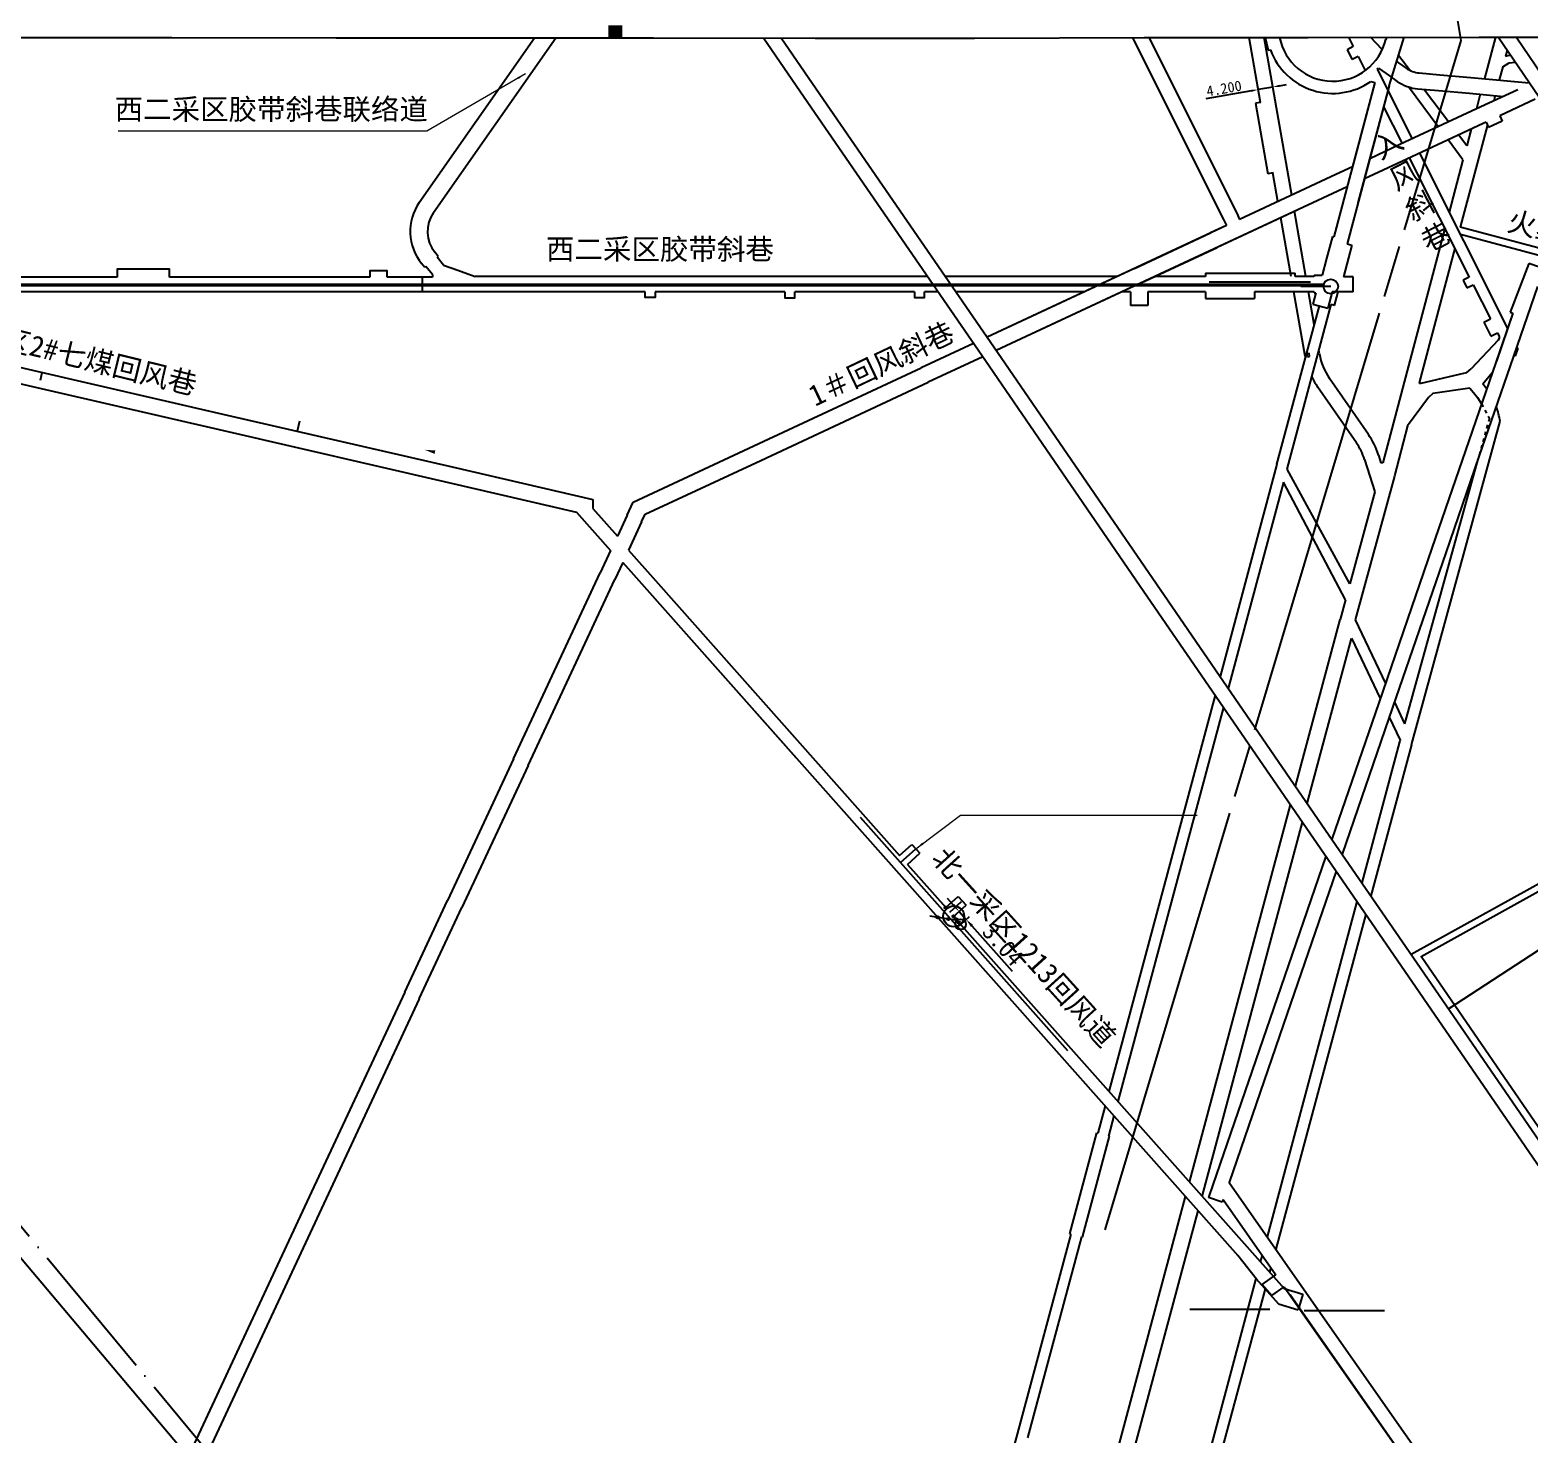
# Model space of a CAD drawing. Header units: millimetres. Extents: x 41513366 to 41522434, y 4590966 to 4600634.
# Drawn here: x 41519129.1 to 41519560.2, y 4596577 to 4596980.5 of the extents above; entities that cross this region are included whole.
import ezdxf

# ---------------------------------------------------------------- set-up
doc = ezdxf.new("R2010")
doc.units = ezdxf.units.MM
doc.header["$PDMODE"] = 35
doc.header["$PDSIZE"] = -5
for name, pattern in [('JIS_02_1.0', [2, 1, -1]), ('上盘交面线(2K)', [48, 40, -4, 0, -4]), ('新采区边界(5K)', [150, 125, -5, 15, -5])]:
    doc.linetypes.add(name, pattern=pattern)
doc.layers.get('0').update_dxf_attribs({"lineweight": 18})
doc.layers.get('Defpoints').update_dxf_attribs({"lineweight": 18})
for name, color, linetype, lineweight in [('12-1实见断层上盘交面线', 1, 'Continuous', 18), ('12-1实见断层下盘交面线', 1, 'Continuous', 18), ('12-2采区边界线', 7, 'Continuous', 18), ('12煤巷道', 7, 'Continuous', 18), ('2016年12煤进尺', 7, 'Continuous', 18), ('7煤巷道', 6, 'Continuous', 18), ('7煤巷道名称', 6, 'Continuous', 18), ('图纸改动标记', 2, 'Continuous', 18), ('岩巷', 30, 'Continuous', 18), ('岩巷巷道名称', 30, 'Continuous', 18), ('工作面月末位置', 7, 'Continuous', 18), ('采空区工作面颜色', 6, 'Continuous', 18)]:
    doc.layers.add(name, color=color, linetype=linetype, lineweight=lineweight)
doc.styles.add('仿宋_GB2312', font='')
doc.styles.add('图签仿宋', font='')
doc.styles.add('正等线体', font='simhei.ttf')
doc.styles.get('仿宋_GB2312').set_extended_font_data('宋体')
doc.styles.get('图签仿宋').set_extended_font_data('宋体')
doc.linetypes.add('下盘交面线(2K)', pattern='A,40,-4,[148,AAA.SHX,S=2.12164,R=0,X=0,Y=0],-4', length=48)
doc.dimstyles.new('ISO-25$0', dxfattribs={"dimtxt": 5, "dimasz": 2.5, "dimexe": 1.25, "dimexo": 0, "dimtad": 1, "dimdsep": 46, "dimtxsty": '仿宋_GB2312', "dimcen": 2.5, "dimdle": 5, "dimadec": 0, "dimazin": 0, "dimtfac": 1, "dimtmove": 0, "dimatfit": 3, "dimfxl": 1, "dimtolj": 1, "dimarcsym": 0})
doc.dimstyles.new('测量用', dxfattribs={"dimtxt": 3, "dimasz": 2, "dimexe": 0, "dimexo": 0, "dimgap": 0.5, "dimtad": 1, "dimdec": 3, "dimzin": 0, "dimdsep": 46, "dimtxsty": '图签仿宋', "dimcen": 0.09, "dimdle": 4, "dimaunit": 1, "dimadec": 3, "dimazin": 2, "dimtfac": 1, "dimtdec": 3, "dimtix": 1, "dimtmove": 0, "dimatfit": 3, "dimfxl": 1, "dimtolj": 1, "dimarcsym": 1})

# ---------------------------------------------------------------- blocks, each defined once
blk = doc.blocks.new('*X32')
at = {"layer": '岩巷巷道名称', "linetype": 'Continuous'}
blk.add_hatch(color=0, dxfattribs=at).paths.add_polyline_path([(41519271.47, 4596967.95), (41519269.46, 4596966.42), (41519269.15, 4596966.96)], flags=0)
at = {"layer": '岩巷巷道名称', "color": 0, "linetype": 'Continuous'}
for p, q in [((41519271.47, 4596967.95), (41519243.11, 4596951.48)), ((41519243.11, 4596951.48), (41519154.46, 4596951.48)), ((41519154.46, 4596951.48), (41519154.46, 4596951.48))]:
    blk.add_line(p, q, dxfattribs=at)
blk = doc.blocks.new('*X36')
at = {"layer": '图纸改动标记', "linetype": 'Continuous', "lineweight": 0, "ltscale": 2}
blk.add_hatch(color=0, dxfattribs=at).paths.add_polyline_path([(41519383.71, 4596745.22), (41519385.52, 4596746.97), (41519385.9, 4596746.47)], flags=0)
at = {"layer": '图纸改动标记', "color": 0, "linetype": 'Continuous', "lineweight": 0, "ltscale": 2}
for p, q in [((41519383.71, 4596745.22), (41519396.55, 4596754.84)), ((41519396.55, 4596754.84), (41519464.55, 4596754.84))]:
    blk.add_line(p, q, dxfattribs=at)
at = {"layer": '图纸改动标记', "color": 0, "linetype": 'ByBlock', "lineweight": 0, "ltscale": 2}
blk.add_line((41519464.55, 4596754.84), (41519464.55, 4596754.84), dxfattribs=at)
blk = doc.blocks.new('*D54')
at = {"layer": 'Defpoints', "color": 0, "linetype": 'ByBlock', "ltscale": 2}
for p in [(41519394.53, 4596725.78), (41519398.14, 4596724.93), (41519396.56, 4596723.51)]:
    blk.add_point(p, dxfattribs=at)
at = {"layer": '图纸改动标记', "color": 0, "linetype": 'Continuous', "lineweight": -2, "ltscale": 2}
for p, q in [((41519394.46, 4596729.06), (41519392.79, 4596730.93)), ((41519394.53, 4596725.78), (41519397.05, 4596728.03)), ((41519396.12, 4596727.2), (41519398.14, 4596724.93)), ((41519396.56, 4596723.51), (41519399.08, 4596725.76)), ((41519399.81, 4596723.06), (41519411.38, 4596710.09))]:
    blk.add_line(p, q, dxfattribs=at)
at = {"layer": '图纸改动标记', "color": 0, "linetype": 'ByBlock', "ltscale": 2}
for points in [[(41519394.77, 4596729.34), (41519394.15, 4596728.79), (41519396.12, 4596727.2)], [(41519400.12, 4596723.34), (41519399.5, 4596722.79), (41519398.14, 4596724.93)]]:
    blk.add_solid(points, dxfattribs=at)
at = {"layer": '图纸改动标记', "color": 0, "linetype": 'ByBlock', "lineweight": -3, "ltscale": 2, "insert": (41519408.76, 4596717.72), "char_height": 5, "attachment_point": 5, "rotation": 311.7218, "style": '仿宋_GB2312'}
blk.add_mtext('\\A1;3.04', dxfattribs=at)
blk = doc.blocks.new('*D76')
at = {"layer": '2016年12煤进尺', "color": 0, "linetype": 'Continuous', "lineweight": -2, "ltscale": 2}
for p, q in [((41519480.15, 4596963.09), (41519467, 4596960.79)), ((41519486.26, 4596964.16), (41519482.12, 4596963.44)), ((41519482.12, 4596963.44), (41519482.12, 4596963.44)), ((41519486.26, 4596964.16), (41519486.26, 4596964.16)), ((41519488.23, 4596964.5), (41519490.2, 4596964.85))]:
    blk.add_line(p, q, dxfattribs=at)
at = {"layer": '2016年12煤进尺', "color": 0, "ltscale": 2}
for points in [[(41519480.1, 4596963.42), (41519480.21, 4596962.76), (41519482.12, 4596963.44)], [(41519488.17, 4596964.83), (41519488.29, 4596964.18), (41519486.26, 4596964.16)]]:
    blk.add_solid(points, dxfattribs=at)
at = {"layer": 'Defpoints', "color": 0, "ltscale": 2}
for p in [(41519482.12, 4596963.44), (41519482.12, 4596963.44), (41519486.26, 4596964.16)]:
    blk.add_point(p, dxfattribs=at)
at = {"layer": '2016年12煤进尺', "color": 0, "lineweight": -3, "ltscale": 2, "insert": (41519472.25, 4596963.74), "char_height": 3, "attachment_point": 5, "rotation": 9.9165, "style": '图签仿宋'}
blk.add_mtext('\\A1;4.200', dxfattribs=at)

msp = doc.modelspace()

# ---------------------------------------------------------------- hatches: boundary and pattern name
at = {"layer": '2016年12煤进尺', "lineweight": -3, "ltscale": 2}
msp.add_hatch(color=3, dxfattribs=at).paths.add_polyline_path([(41519299.3118, 4596981.9001), (41519295.3118, 4596981.9015), (41519295.3105, 4596978.3015), (41519299.3105, 4596978.3001)], flags=0)
at = {"layer": '岩巷', "lineweight": -3, "ltscale": 0.5}
msp.add_hatch(color=6, dxfattribs=at).paths.add_polyline_path([(41519242.547, 4596859.8964), (41519245.352, 4596858.7208), (41519245.5817, 4596859.694)], flags=0)

# ---------------------------------------------------------------- linework, layer by layer
at = {"color": 1, "lineweight": -3}
msp.add_lwpolyline([(41519132.0864, 4596879.9105), (41519132.6187, 4596882.1481)], dxfattribs=at)
at = {"layer": '12-1实见断层上盘交面线', "linetype": '上盘交面线(2K)', "lineweight": -3}
msp.add_lwpolyline([(41519011.16, 4596775.6795), (41519281.4026, 4596450.0377)], dxfattribs=at)
at = {"layer": '12-1实见断层下盘交面线', "linetype": '下盘交面线(2K)', "lineweight": -3}
msp.add_lwpolyline([(41519007.2602, 4596768.9491), (41519272.4756, 4596454.4034)], dxfattribs=at)
at = {"layer": '12-2采区边界线', "linetype": '新采区边界(5K)', "lineweight": -3}
for p, q in [((41519540.4035, 4596977.483), (41519503.5067, 4597200)), ((41519438.0554, 4596635.7108), (41519540.4035, 4596977.483))]:
    msp.add_line(p, q, dxfattribs=at)
at = {"layer": '12煤巷道', "lineweight": -3}
for p, q in [((41519154.177, 4596909.5387), (41519052.25, 4596909.5387)), ((41519184.587, 4596909.5387), (41519169.177, 4596909.5387)), ((41519196.387, 4596909.5387), (41519184.587, 4596909.5391)), ((41519184.587, 4596905.3387), (41519032.1699, 4596905.3387)), ((41519196.387, 4596905.3387), (41519178.5644, 4596905.3387))]:
    msp.add_line(p, q, dxfattribs=at)
at = {"layer": '12煤巷道', "color": 7, "lineweight": -3}
for p, q in [((41519555.2605, 4596899.1764), (41519532.0047, 4596831.6365)), ((41519534.2051, 4596555.5857), (41519491.2115, 4596616.9868))]:
    msp.add_line(p, q, dxfattribs=at)
for points in [[(41519543.1998, 4596966.9353), (41519559.9757, 4596965.3969)], [(41519542.8115, 4596962.3526), (41519552.5367, 4596961.4604)], [(41519559.8843, 4596913.3882), (41519554.4644, 4596899.476)], [(41519562.91, 4596912.3464), (41519559.8843, 4596913.3882)], [(41519562.3265, 4596906.7982), (41519554.4824, 4596884.0163)], [(41519555.2603, 4596899.1765), (41519550.5112, 4596885.3836)], [(41519554.4644, 4596899.476), (41519555.2603, 4596899.1765)], [(41519554.4824, 4596884.0163), (41519545.5066, 4596857.9473), (41519535.9762, 4596830.269)], [(41519532.005, 4596831.6363), (41519516.7033, 4596787.1969)], [(41519535.9762, 4596830.269), (41519520.6745, 4596785.8296)], [(41519516.7033, 4596787.1969), (41519503.2119, 4596748.0148)], [(41519520.6752, 4596785.8294), (41519506.1726, 4596743.7129)], [(41519501.5117, 4596743.077), (41519486.4296, 4596699.2755)], [(41519504.4724, 4596738.7751), (41519490.4008, 4596697.9081)], [(41519486.4296, 4596699.2755), (41519469.0121, 4596648.691), (41519467.7455, 4596645.0127)], [(41519490.4008, 4596697.9081), (41519473.6799, 4596649.347), (41519494.6385, 4596619.3864)], [(41519471.7167, 4596643.6453), (41519467.7455, 4596645.0127)], [(41519471.9898, 4596644.4384), (41519471.7167, 4596643.6453)], [(41519471.9898, 4596644.4384), (41519487.1524, 4596622.7839)], [(41519483.1999, 4596620.0164), (41519487.1524, 4596622.7839)], [(41519483.1999, 4596620.0164), (41519486.0067, 4596616.8545)], [(41519486.0067, 4596616.8545), (41519489.5614, 4596619.3435)], [(41519489.5614, 4596619.3435), (41519624.9016, 4596426.0576)], [(41519494.6385, 4596619.3864), (41519628.3386, 4596428.4642)]]:
    msp.add_lwpolyline(points, dxfattribs=at)
at = {"layer": '12煤巷道', "lineweight": -3}
msp.add_lwpolyline([(41519169.177, 4596909.539), (41519169.177, 4596911.839), (41519154.177, 4596911.839), (41519154.177, 4596909.539)], dxfattribs=at)
at = {"layer": '12煤巷道', "color": 6, "lineweight": -3}
msp.add_lwpolyline([(41519206.5053, 4596868.1689), (41519205.8304, 4596865.2458)], dxfattribs=at)
at = {"layer": '7煤巷道', "lineweight": -3}
for p, q in [((41519551.0774, 4596978.4731), (41519556.1582, 4596978.4722)), ((41519250.4034, 4596854.9552), (41519290.8898, 4596845.6081)), ((41519249.3289, 4596850.4823), (41519286.1739, 4596841.9759)), ((41519300.7058, 4596841.1083), (41519297.9004, 4596835.0922)), ((41519304.8748, 4596839.1643), (41519301.0897, 4596831.0473)), ((41519295.9662, 4596830.9444), (41519292.9797, 4596824.5398)), ((41519268.0466, 4596771.0706), (41519292.9797, 4596824.5398)), ((41519299.4319, 4596827.4921), (41519297.1488, 4596822.5958)), ((41519272.2156, 4596769.1265), (41519297.1488, 4596822.5958)), ((41519306.3344, 4596819.7072), (41519349.1557, 4596771.4959)), ((41519306.3344, 4596819.7072), (41519430.1471, 4596680.2552)), ((41519308.8513, 4596822.3035), (41519351.838, 4596773.8769)), ((41519308.8513, 4596822.3035), (41519379.0017, 4596743.2756)), ((41519268.0466, 4596771.0706), (41519249.0456, 4596730.3226)), ((41519272.2156, 4596769.1265), (41519253.2146, 4596728.3786)), ((41519381.2589, 4596740.7328), (41519392.2788, 4596728.3184)), ((41519236.7778, 4596704.0142), (41519249.0456, 4596730.3226)), ((41519240.9468, 4596702.0702), (41519253.2146, 4596728.3786)), ((41519394.5359, 4596725.7756), (41519432.8293, 4596682.6362)), ((41519236.7778, 4596704.0142), (41519209.3669, 4596645.2315)), ((41519240.9468, 4596702.0702), (41519213.5359, 4596643.2874)), ((41519432.8313, 4596682.638), (41519489.4829, 4596618.8201)), ((41519430.1491, 4596680.2569), (41519476.2347, 4596628.3416)), ((41519209.3669, 4596645.2315), (41519130.8098, 4596476.7652)), ((41519213.5359, 4596643.2874), (41519134.9788, 4596474.8211)), ((41519481.5755, 4596621.5341), (41519476.2347, 4596628.3416)), ((41519487.902, 4596614.4073), (41519481.5755, 4596621.5341)), ((41519489.4829, 4596618.8201), (41519494.9152, 4596617.2114)), ((41519494.9152, 4596617.2114), (41519493.5864, 4596612.724)), ((41519487.902, 4596614.4073), (41519493.5864, 4596612.724))]:
    msp.add_line(p, q, dxfattribs=at)
for points in [[(41518860.6574, 4596978.4756), (41518902.8008, 4596978.551), (41518950.7797, 4596978.489), (41518997.6182, 4596978.453), (41519043.9353, 4596978.419), (41519082.2458, 4596978.411), (41519124.6837, 4596978.397), (41519169.8479, 4596978.345), (41519217.0446, 4596978.327), (41519260.5508, 4596978.317), (41519308.3166, 4596978.3), (41519354.7056, 4596978.234), (41519400.5309, 4596978.23), (41519449.3272, 4596978.339), (41519496.3889, 4596978.428), (41519545.5949, 4596978.474), (41519551.0774, 4596978.4731)], [(41519339.8824, 4596978.2551), (41519351.605, 4596961.21), (41519403.6632, 4596885.5386), (41519449.2421, 4596819.1208)], [(41519344.9848, 4596978.2478), (41519355.0656, 4596963.59), (41519407.1235, 4596887.9191), (41519452.8101, 4596821.3442), (41519501.4197, 4596750.6188), (41519525.4364, 4596715.7233), (41519591.5068, 4596619.5657), (41519616.7307, 4596582.8648), (41519663.0767, 4596515.4368), (41519716.621, 4596437.4414), (41519742.7038, 4596399.3222), (41519769.0807, 4596360.9468), (41519797.1647, 4596320.0797), (41519887.9731, 4596187.9583)], [(41519615.9473, 4596883.1462), (41519551.0774, 4596978.4731)], [(41519570.9653, 4596956.713), (41519556.1582, 4596978.4722)], [(41519556.1582, 4596978.4722), (41519574.5758, 4596978.4691)], [(41519068.7888, 4596896.8845), (41519185.7336, 4596869.8855)], [(41519067.754, 4596892.4024), (41519184.6988, 4596865.4034)], [(41519185.7336, 4596869.8855), (41519250.4034, 4596854.9552)], [(41519184.6988, 4596865.4034), (41519249.3216, 4596850.4518)], [(41519290.8898, 4596845.6081), (41519290.8898, 4596842.99)], [(41519286.1739, 4596841.9759), (41519295.9662, 4596830.9444)], [(41519290.8898, 4596842.99), (41519297.9004, 4596835.0922)], [(41519290.8898, 4596842.99), (41519297.9004, 4596835.0922)], [(41519301.0897, 4596831.0473), (41519308.8513, 4596822.3035)], [(41519301.0897, 4596831.0473), (41519308.8513, 4596822.3035)], [(41519299.4319, 4596827.4921), (41519306.3345, 4596819.707)], [(41519299.4319, 4596827.4921), (41519306.3345, 4596819.707)], [(41519449.2421, 4596819.1208), (41519497.9584, 4596748.2398), (41519521.9766, 4596713.3421), (41519588.0454, 4596617.1869)], [(41519379.0009, 4596743.2749), (41519382.5732, 4596746.4809)], [(41519382.5732, 4596746.4809), (41519384.8442, 4596743.9505)], [(41519381.2597, 4596740.7336), (41519384.8442, 4596743.9505)], [(41519392.2792, 4596728.3188), (41519395.8515, 4596731.5248)], [(41519395.8515, 4596731.5248), (41519398.1224, 4596728.9944)], [(41519394.538, 4596725.7775), (41519398.1224, 4596728.9944)]]:
    msp.add_lwpolyline(points, dxfattribs=at)
at = {"layer": '图纸改动标记', "color": 4, "linetype": 'ByBlock', "lineweight": -3, "ltscale": 2}
for points in [[(41519402.272, 4596907.039), (41516489.893, 4596907.039)], [(41519500.917, 4596907.039), (41519402.272, 4596907.039)]]:
    msp.add_lwpolyline(points, dxfattribs=at)
at = {"layer": '图纸改动标记', "color": 3, "lineweight": -3, "ltscale": 2}
msp.add_lwpolyline([(41519281.9457, 4596907.439), (41516490.0198, 4596907.439)], dxfattribs=at)
at = {"layer": '图纸改动标记', "color": 3, "linetype": 'ByBlock', "lineweight": -3, "ltscale": 2}
for points in [[(41519402.272, 4596907.439), (41519281.9457, 4596907.439)], [(41519500.917, 4596907.439), (41519402.272, 4596907.439)], [(41519367.685, 4596754.357), (41519427.267, 4596687.233)], [(41519379.3063, 4596741.2647), (41519383.7087, 4596745.2157)], [(41519393.4086, 4596727.0481), (41519396.7637, 4596730.0592)]]:
    msp.add_lwpolyline(points, dxfattribs=at)
at = {"layer": '图纸改动标记', "color": 7, "lineweight": -3, "ltscale": 2}
msp.add_lwpolyline([(41519467.9966, 4596908.1655), (41519497.0951, 4596908.1655)], dxfattribs=at)
at = {"layer": '图纸改动标记', "lineweight": -3, "ltscale": 2}
msp.add_lwpolyline([(41519502.918, 4596906.838), (41519494.3342, 4596906.838)], dxfattribs=at)
at = {"layer": '图纸改动标记', "color": 6, "linetype": 'ByBlock', "lineweight": -3, "ltscale": 2}
msp.add_lwpolyline([(41519395.5534, 4596724.6294), (41519387.7207, 4596725.8856)], dxfattribs=at)
at = {"layer": '图纸改动标记', "lineweight": -3, "ltscale": 2}
msp.add_circle((41519502.918, 4596906.838), 2.0893, dxfattribs=at)
at = {"layer": '图纸改动标记', "color": 6, "linetype": 'ByBlock', "lineweight": -3, "ltscale": 2}
for centre, radius in [((41519389.9517, 4596725.5278), 0.3499), ((41519394.5742, 4596725.7825), 3), ((41519392.2792, 4596728.3188), 0.3499), ((41519394.5363, 4596725.776), 0.3499), ((41519394.5363, 4596725.776), 0.3499), ((41519395.3037, 4596724.9518), 0.3499), ((41519396.1042, 4596724.01), 0.3499)]:
    msp.add_circle(centre, radius, dxfattribs=at)
at = {"layer": '图纸改动标记', "color": 1, "linetype": 'ByBlock', "lineweight": -3, "ltscale": 2}
msp.add_circle((41519393.0517, 4596725.0306), 0.3499, dxfattribs=at)
at = {"layer": '图纸改动标记', "color": 3, "linetype": 'ByBlock', "lineweight": -3, "ltscale": 2}
msp.add_circle((41519396.5559, 4596723.5136), 1.5, dxfattribs=at)
at = {"layer": '岩巷', "lineweight": -3}
for p, q in [((41519484.0935, 4596978.4048), (41519484.9314, 4596974.7338)), ((41519550.2507, 4596978.4732), (41519547.1074, 4596966.6044)), ((41519484.9314, 4596974.7338), (41519485.584, 4596974.8577)), ((41519507.5982, 4596974.8861), (41519509.0373, 4596972.0279)), ((41519552.3425, 4596969.9662), (41519554.1482, 4596971.1459)), ((41519553.6098, 4596974.7516), (41519553.1576, 4596973.0439)), ((41519553.1576, 4596973.0439), (41519554.2567, 4596973.3184)), ((41519554.1482, 4596971.1459), (41519555.983, 4596971.2642)), ((41519554.2567, 4596973.3184), (41519554.5851, 4596973.3184)), ((41519521.0525, 4596968.811), (41519521.2611, 4596969.5891)), ((41519552.3425, 4596969.9662), (41519551.3568, 4596966.2445)), ((41519515.5859, 4596965.4442), (41519503.8051, 4596921.0876)), ((41519519.6796, 4596964.4954), (41519507.6077, 4596919.043)), ((41519515.5859, 4596965.4442), (41519510.3989, 4596945.914)), ((41519514.4048, 4596965.7579), (41519515.5859, 4596965.4442)), ((41519519.6796, 4596964.4954), (41519514.4581, 4596944.8359)), ((41519545.9061, 4596962.0687), (41519544.7881, 4596957.8471)), ((41519545.9061, 4596962.0687), (41519544.7886, 4596957.8489)), ((41519482.786, 4596959.7527), (41519481.3083, 4596959.4947)), ((41519481.3083, 4596959.4947), (41519484.8516, 4596939.2018)), ((41519550.1479, 4596961.6796), (41519549.7451, 4596960.1586)), ((41519550.1479, 4596961.6796), (41519549.7455, 4596960.1604)), ((41519547.9327, 4596953.3153), (41519540.1245, 4596923.8325)), ((41519543.255, 4596952.0583), (41519541.9834, 4596947.257)), ((41519543.255, 4596952.0583), (41519542.887, 4596950.6688)), ((41519510.3989, 4596945.914), (41519506.6904, 4596931.951)), ((41519514.4581, 4596944.8359), (41519510.7496, 4596930.8729)), ((41519540.9254, 4596943.262), (41519536.9344, 4596928.1923)), ((41519486.3287, 4596939.4596), (41519484.8516, 4596939.2018)), ((41519535.6995, 4596923.5297), (41519517.8436, 4596856.1079)), ((41519568.535, 4596916.3083), (41519540.1245, 4596923.8325)), ((41519503.4185, 4596921.1903), (41519501.7402, 4596914.8712)), ((41519503.4185, 4596921.1903), (41519503.8051, 4596921.0876)), ((41519507.6077, 4596919.043), (41519508.9608, 4596918.6837)), ((41519566.4002, 4596914.8047), (41519540.179, 4596921.7491)), ((41519246.4231, 4596915.476), (41519245.5007, 4596916.5999)), ((41519246.4231, 4596915.476), (41519245.5007, 4596916.5999)), ((41519246.4231, 4596915.476), (41519246.1139, 4596915.2223)), ((41519246.1139, 4596915.2223), (41519246.2023, 4596915.2948)), ((41519247.9587, 4596912.9746), (41519246.1139, 4596915.2223)), ((41519501.7402, 4596914.8712), (41519500.4567, 4596910.0387)), ((41519508.9608, 4596918.6837), (41519506.5583, 4596909.638)), ((41519538.5469, 4596917.8755), (41519528.2831, 4596879.1208)), ((41519242.5651, 4596912.3095), (41519241.6358, 4596913.4278)), ((41519242.5651, 4596912.3095), (41519241.6358, 4596913.4278)), ((41519242.8674, 4596912.5576), (41519242.5651, 4596912.3095)), ((41519242.8674, 4596912.5576), (41519242.5651, 4596912.3095)), ((41519244.7707, 4596910.2387), (41519242.8674, 4596912.5576)), ((41519244.7707, 4596910.2387), (41519244.7707, 4596909.5387)), ((41519466.889, 4596910.6887), (41519466.889, 4596909.7387)), ((41519226.757, 4596909.5387), (41519196.387, 4596909.5387)), ((41519241.7707, 4596909.5387), (41519231.757, 4596909.5387)), ((41519244.7707, 4596909.5387), (41519241.7707, 4596909.5387)), ((41519263.3283, 4596909.7387), (41519257.0027, 4596909.7387)), ((41519263.3283, 4596909.7387), (41519257.0027, 4596909.7387)), ((41519270.1353, 4596909.7387), (41519257.0027, 4596909.7387)), ((41519343.3394, 4596909.7387), (41519270.1353, 4596909.7387)), ((41519372.849, 4596909.7387), (41519343.3394, 4596909.7387)), ((41519387.0148, 4596909.7387), (41519372.849, 4596909.7387)), ((41519439.7778, 4596909.7387), (41519392.1127, 4596909.7387)), ((41519441.6233, 4596909.7387), (41519439.7778, 4596909.7387)), ((41519466.889, 4596909.7387), (41519452.5, 4596909.7387)), ((41519498.167, 4596909.7387), (41519492.727, 4596909.7387)), ((41519498.167, 4596910.0387), (41519500.4567, 4596910.0387)), ((41519509.3176, 4596909.638), (41519506.5583, 4596909.638)), ((41519509.3176, 4596905.338), (41519509.3176, 4596909.638)), ((41519542.7437, 4596909.5415), (41519540.9404, 4596908.6767)), ((41519540.9404, 4596908.6767), (41519542.0648, 4596906.4438)), ((41519542.0648, 4596906.4438), (41519543.8507, 4596907.3432)), ((41519241.7707, 4596905.3387), (41519196.387, 4596905.3387)), ((41519285.913, 4596905.3387), (41519241.7707, 4596905.3387)), ((41519263.3283, 4596905.3387), (41519258.4657, 4596905.3387)), ((41519298.7107, 4596905.3387), (41519285.913, 4596905.3387)), ((41519305.872, 4596905.3387), (41519298.7107, 4596905.3387)), ((41519343.3394, 4596905.3387), (41519308.772, 4596905.3387)), ((41519346.072, 4596905.3387), (41519343.3394, 4596905.3387)), ((41519372.849, 4596905.3387), (41519348.872, 4596905.3387)), ((41519383.272, 4596905.3387), (41519372.849, 4596905.3387)), ((41519390.0417, 4596905.3387), (41519386.172, 4596905.3387)), ((41519432.1879, 4596905.3387), (41519395.1396, 4596905.3387)), ((41519445.36, 4596905.3387), (41519443.0641, 4596905.3387)), ((41519466.889, 4596905.3387), (41519450.36, 4596905.3387)), ((41519490.3567, 4596854.2898), (41519503.0425, 4596901.6192)), ((41519498.6114, 4596905.0387), (41519497.7471, 4596901.7843)), ((41519497.7471, 4596901.7843), (41519502.0936, 4596900.6189)), ((41519498.167, 4596905.0387), (41519498.6114, 4596905.0387)), ((41519503.3469, 4596905.338), (41519502.0936, 4596900.6189)), ((41519509.3176, 4596905.338), (41519503.3469, 4596905.338)), ((41519450.36, 4596901.3387), (41519445.36, 4596901.3387)), ((41519487.4291, 4596855.7288), (41519499.6428, 4596901.2768)), ((41519487.4291, 4596855.7288), (41519499.6428, 4596901.2768)), ((41519546.9329, 4596896.5537), (41519548.8085, 4596897.4982)), ((41519546.9329, 4596896.5537), (41519548.9651, 4596892.5182)), ((41519548.9651, 4596892.5182), (41519550.8407, 4596893.4627)), ((41519551.058, 4596891.4092), (41519543.2565, 4596883.1408)), ((41519551.3628, 4596891.8661), (41519551.058, 4596891.4092)), ((41519551.3628, 4596892.4259), (41519551.3628, 4596891.8661)), ((41519556.2867, 4596889.2565), (41519556.66, 4596889.1254)), ((41519555.5124, 4596887.0076), (41519555.872, 4596886.8814)), ((41519528.5285, 4596878.9139), (41519540.3269, 4596881.6845)), ((41519534.2907, 4596880.6528), (41519534.2907, 4596880.6528)), ((41519540.3269, 4596881.6845), (41519542.0742, 4596882.0813)), ((41519542.0742, 4596882.0813), (41519543.2565, 4596883.1408)), ((41519549.3753, 4596882.0846), (41519546.6003, 4596878.7982)), ((41519528.5285, 4596878.9139), (41519528.2831, 4596879.1208)), ((41519532.227, 4596876.0455), (41519531.0575, 4596874.9541)), ((41519542.8719, 4596877.6362), (41519532.227, 4596876.0455)), ((41519542.8719, 4596877.6362), (41519543.9229, 4596876.3951)), ((41519543.9229, 4596876.3951), (41519545.0856, 4596874.9165)), ((41519545.0856, 4596874.9165), (41519546.2748, 4596873.08)), ((41519526.0919, 4596775.0912), (41519551.5881, 4596868.0916)), ((41519526.0919, 4596775.0912), (41519551.5881, 4596868.0916)), ((41519551.4295, 4596867.5129), (41519551.4295, 4596867.5129)), ((41519525.0093, 4596866.7592), (41519521.2044, 4596852.3926)), ((41519487.4291, 4596855.7288), (41519471.0954, 4596794.7397)), ((41519487.4291, 4596855.7288), (41519487.4291, 4596855.7288)), ((41519508.3723, 4596821.3322), (41519490.3567, 4596854.2898)), ((41519545.2357, 4596857.1606), (41519524.1395, 4596781.1438)), ((41519489.3736, 4596850.6221), (41519473.4793, 4596791.2712)), ((41519507.1293, 4596816.7887), (41519489.3736, 4596850.6221)), ((41519521.1962, 4596852.3618), (41519509.9124, 4596811.0251)), ((41519515.5882, 4596847.767), (41519508.3723, 4596821.3322)), ((41519507.1293, 4596816.7887), (41519505.5834, 4596811.1154)), ((41519492.756, 4596763.2242), (41519505.5781, 4596811.0961)), ((41519509.9124, 4596811.0251), (41519518.6146, 4596792.7478)), ((41519496.1827, 4596758.2384), (41519508.8928, 4596805.6922)), ((41519508.8981, 4596805.7116), (41519517.1272, 4596788.4279)), ((41519469.6664, 4596789.4038), (41519439.163, 4596675.5054)), ((41519472.0503, 4596785.9353), (41519441.708, 4596672.6385)), ((41519521.1924, 4596787.3336), (41519524.1395, 4596781.1438)), ((41519519.7054, 4596783.0129), (41519522.8344, 4596776.4411)), ((41519522.7112, 4596775.9971), (41519511.8563, 4596735.4547)), ((41519526.0919, 4596775.0912), (41519514.4254, 4596731.7218)), ((41519522.8344, 4596776.4411), (41519522.7112, 4596775.9971)), ((41519462.2852, 4596649.4582), (41519491.3269, 4596757.8885)), ((41519510.4283, 4596730.1214), (41519484.616, 4596633.7138)), ((41519512.9926, 4596726.3955), (41519487.1041, 4596630.1569)), ((41519438.0515, 4596671.3549), (41519435.9452, 4596663.4902)), ((41519440.5964, 4596668.488), (41519439.037, 4596662.6652)), ((41519434.3742, 4596545.2496), (41519461.1736, 4596645.3079)), ((41519428.1842, 4596634.5112), (41519412.7911, 4596577.0338)), ((41519428.1842, 4596634.5112), (41519427.9124, 4596634.5841)), ((41519431.2751, 4596633.6827), (41519415.8063, 4596575.9228)), ((41519483.2006, 4596628.4276), (41519482.6801, 4596626.4834)), ((41519481.4111, 4596621.7437), (41519456.9346, 4596530.3256)), ((41519485.6846, 4596624.8801), (41519485.3169, 4596623.513)), ((41519484.0383, 4596618.7598), (41519459.8565, 4596528.8659)), ((41519412.7911, 4596577.0338), (41519327.0781, 4596258.6528)), ((41519412.7911, 4596577.0338), (41519412.7911, 4596577.0338))]:
    msp.add_line(p, q, dxfattribs=at)
at = {"layer": '岩巷', "color": 30, "lineweight": -3, "ltscale": 0.5}
for p, q in [((41519556.6664, 4596963.3862), (41519544.824, 4596957.8638)), ((41519544.824, 4596957.8638), (41519522.8182, 4596947.6019)), ((41519561.6294, 4596960.6263), (41519551.4761, 4596955.891)), ((41519546.7674, 4596953.6962), (41519524.7614, 4596943.4346)), ((41519547.5787, 4596954.0744), (41519546.7674, 4596953.6962)), ((41519547.579, 4596954.0738), (41519548.2971, 4596952.5337)), ((41519552.1943, 4596954.351), (41519548.2971, 4596952.5337)), ((41519551.4761, 4596955.891), (41519552.1943, 4596954.351)), ((41519522.8182, 4596947.6019), (41519514.1148, 4596943.5433)), ((41519509.1549, 4596941.2304), (41519504.4203, 4596939.0225)), ((41519524.7614, 4596943.4346), (41519512.5769, 4596937.7529)), ((41519491.2789, 4596932.8944), (41519476.737, 4596926.1131)), ((41519507.6171, 4596935.4401), (41519506.3634, 4596934.8555)), ((41519493.2219, 4596928.7276), (41519470.309, 4596918.0431)), ((41519472.9306, 4596924.3381), (41519468.3661, 4596922.2096))]:
    msp.add_line(p, q, dxfattribs=at)
at = {"layer": '岩巷', "lineweight": -3, "ltscale": 0.5}
for p, q in [((41519504.4203, 4596939.0225), (41519476.737, 4596926.1131)), ((41519506.3634, 4596934.8555), (41519406.7796, 4596888.419)), ((41519472.9306, 4596924.3381), (41519404.1382, 4596892.2584)), ((41519446.524, 4596912.0247), (41519468.3661, 4596922.2096)), ((41519448.4672, 4596907.8575), (41519470.309, 4596918.0431)), ((41519446.524, 4596912.0247), (41519404.1363, 4596892.2613)), ((41519448.4672, 4596907.8575), (41519406.7794, 4596888.4193)), ((41519498.167, 4596905.3387), (41519481.049, 4596905.3387)), ((41519400.2765, 4596890.4616), (41519385.2487, 4596883.4546)), ((41519400.2765, 4596890.4616), (41519385.2487, 4596883.4546)), ((41519402.9196, 4596886.6196), (41519387.1922, 4596879.2864)), ((41519402.9196, 4596886.6196), (41519387.1922, 4596879.2864)), ((41519337.1552, 4596861.0292), (41519385.2487, 4596883.4546)), ((41519339.0984, 4596856.8617), (41519387.1922, 4596879.2864)), ((41519302.4476, 4596844.8436), (41519337.1552, 4596861.0292)), ((41519305.909, 4596841.3822), (41519339.0984, 4596856.8617)), ((41519300.7058, 4596841.1083), (41519302.4476, 4596844.8436)), ((41519304.8748, 4596839.1643), (41519305.909, 4596841.3822))]:
    msp.add_line(p, q, dxfattribs=at)
at = {"layer": '岩巷', "linetype": 'JIS_02_1.0', "lineweight": -3}
for p, q in [((41519546.2748, 4596873.08), (41519548.5066, 4596868.9468)), ((41519548.5066, 4596868.9468), (41519545.2357, 4596857.1606))]:
    msp.add_line(p, q, dxfattribs=at)
at = {"layer": '岩巷', "color": 5, "lineweight": -3}
for p, q in [((41519465.9435, 4596645.3371), (41519494.7537, 4596752.9027)), ((41519431.0471, 4596515.0514), (41519464.8316, 4596641.1872))]:
    msp.add_line(p, q, dxfattribs=at)
at = {"layer": '岩巷', "color": 6, "linetype": 'ByBlock', "lineweight": -3, "ltscale": 0.5}
for p, q in [((41519462.395, 4596612.8987), (41519485.4458, 4596612.8987)), ((41519495.2896, 4596612.508), (41519518.3404, 4596612.508))]:
    msp.add_line(p, q, dxfattribs=at)
at = {"layer": '岩巷', "lineweight": -3}
for points in [[(41519240.9663, 4596930.9438), (41519274.1137, 4596978.3122)], [(41519245.0619, 4596928.0761), (41519280.2149, 4596978.31)], [(41519445.9234, 4596978.3314), (41519446.2233, 4596977.7318)], [(41519446.2233, 4596977.7318), (41519472.0958, 4596926.0693), (41519472.9306, 4596924.3381)], [(41519450.6144, 4596978.3414), (41519475.8802, 4596927.892), (41519476.737, 4596926.1131)], [(41519482.7684, 4596959.7496), (41519479.5085, 4596978.3961)], [(41519491.6932, 4596933.0876), (41519483.7708, 4596978.4041)], [(41519509.3845, 4596975.7855), (41519507.5982, 4596974.8861)], [(41519508.0483, 4596978.4389), (41519509.3845, 4596975.7855)], [(41519517.736, 4596974.9487), (41519514.3082, 4596978.4448)], [(41519518.964, 4596978.4491), (41519518.7324, 4596977.8516)], [(41519519.6796, 4596964.4954), (41519524.0247, 4596978.4538)], [(41519519.6796, 4596964.4954), (41519524.0247, 4596978.4538)], [(41519510.8236, 4596972.9274), (41519509.0373, 4596972.0279)], [(41519510.8238, 4596972.9274), (41519512.8475, 4596968.9087)], [(41519521.8813, 4596971.4961), (41519522.4357, 4596971.0857)], [(41519525.5179, 4596969.054), (41519522.3883, 4596973.197)], [(41519522.4361, 4596971.0854), (41519524.5808, 4596969.5585)], [(41519516.2225, 4596969.3214), (41519516.669, 4596969.5463)], [(41519516.2225, 4596969.3214), (41519526.3343, 4596949.2416)], [(41519516.669, 4596969.5463), (41519519.7693, 4596967.3397)], [(41519519.7693, 4596967.3397), (41519522.0289, 4596965.7314)], [(41519528.3638, 4596968.1932), (41519534.232, 4596967.696)], [(41519534.232, 4596967.696), (41519543.1999, 4596966.9361)], [(41519533.8173, 4596952.7311), (41519525.2216, 4596964.182)], [(41519527.9755, 4596963.6096), (41519533.8436, 4596963.1124)], [(41519536.7982, 4596954.1212), (41519529.9058, 4596963.2453)], [(41519533.8436, 4596963.1124), (41519542.8115, 4596962.3526)], [(41519518.0879, 4596958.5025), (41519523.4329, 4596947.8886)], [(41519541.9834, 4596947.257), (41519539.6325, 4596950.3691)], [(41519528.4034, 4596945.1329), (41519553.7521, 4596894.7959)], [(41519540.9254, 4596943.262), (41519536.6384, 4596948.9729)], [(41519525.5019, 4596943.7799), (41519542.7437, 4596909.5415)], [(41519487.7509, 4596931.2492), (41519486.3159, 4596939.4574)], [(41519495.7752, 4596909.7387), (41519492.506, 4596928.4384)], [(41519491.5115, 4596909.7387), (41519488.5709, 4596926.5588)], [(41519231.757, 4596909.5387), (41519231.757, 4596911.3387), (41519226.757, 4596911.3387), (41519226.757, 4596909.5387)], [(41519247.9587, 4596912.9746), (41519252.0312, 4596911.5175)], [(41519247.9587, 4596912.9746), (41519252.0312, 4596911.5175)], [(41519252.0312, 4596911.5175), (41519257.0027, 4596909.7387)], [(41519252.0312, 4596911.5175), (41519257.0027, 4596909.7387)], [(41519241.7707, 4596909.5387), (41519241.7707, 4596905.3387)], [(41519498.167, 4596910.0387), (41519498.167, 4596909.7387)], [(41519543.8507, 4596907.3432), (41519548.8085, 4596897.4982)], [(41519308.772, 4596905.3387), (41519308.772, 4596903.6387), (41519305.872, 4596903.6387), (41519305.872, 4596905.3387)], [(41519346.072, 4596905.3387), (41519346.072, 4596903.5387), (41519348.872, 4596903.5387), (41519348.872, 4596905.3387)], [(41519383.272, 4596905.3387), (41519383.272, 4596903.6387), (41519386.172, 4596903.6387), (41519386.172, 4596905.3387)], [(41519445.36, 4596905.3387), (41519445.36, 4596901.3387)], [(41519450.36, 4596905.3387), (41519450.36, 4596901.3387)], [(41519495.5264, 4596886.7734), (41519492.2807, 4596905.3387)], [(41519498.1971, 4596895.8855), (41519496.5444, 4596905.3387)], [(41519498.167, 4596905.3387), (41519498.167, 4596905.0387)], [(41519503.9493, 4596901.3764), (41519503.0425, 4596901.6192)], [(41519503.9492, 4596901.376), (41519505.0109, 4596905.338)], [(41519550.8407, 4596893.4627), (41519551.3628, 4596892.4259)], [(41519556.66, 4596889.1254), (41519555.872, 4596886.8814)], [(41519496.0924, 4596887.5989), (41519496.6834, 4596887.7022)], [(41519496.2646, 4596886.6138), (41519496.0924, 4596887.5989)], [(41519496.2646, 4596886.6138), (41519496.8556, 4596886.7171)], [(41519496.8556, 4596886.7171), (41519496.6834, 4596887.7022)], [(41519499.6636, 4596887.4966), (41519499.5031, 4596888.4147)], [(41519513.7514, 4596864.2851), (41519502.5897, 4596880.3723)], [(41519510.2975, 4596861.8953), (41519499.139, 4596877.9781)], [(41519531.0575, 4596874.9541), (41519525.0093, 4596866.7592)], [(41519512.6308, 4596857.1255), (41519515.5882, 4596847.767)], [(41519516.6357, 4596858.3909), (41519517.3449, 4596856.1465)], [(41519517.8436, 4596856.1079), (41519517.3449, 4596856.1465)], [(41519427.9124, 4596634.5841), (41519435.6751, 4596663.5626)], [(41519439.2199, 4596662.6124), (41519431.5152, 4596633.6183)], [(41519435.6751, 4596663.5626), (41519435.9452, 4596663.4902)], [(41519439.2199, 4596662.6124), (41519439.037, 4596662.6652)], [(41519431.2751, 4596633.6827), (41519431.5152, 4596633.6183)]]:
    msp.add_lwpolyline(points, dxfattribs=at)
at = {"layer": '岩巷', "lineweight": -3, "ltscale": 0.5}
for points in [[(41519466.889, 4596910.6887), (41519492.727, 4596910.6887)], [(41519492.727, 4596909.7387), (41519492.727, 4596910.6887)], [(41519466.889, 4596905.3387), (41519466.889, 4596903.3887)], [(41519466.889, 4596903.3887), (41519481.049, 4596903.3887)], [(41519481.049, 4596905.3387), (41519481.049, 4596903.3887)]]:
    msp.add_lwpolyline(points, dxfattribs=at)
at = {"layer": '岩巷', "lineweight": -3}
for centre, radius, start, end in [((41519503.5307, 4596981.4474), 15.6212, 191.202573, 346.692077), ((41519503.5149, 4596981.4076), 19.0897, 200.066597, 304.893253), ((41519529.3577, 4596976.8706), 8.7342, 236.842151, 263.465383), ((41519529.3558, 4596976.8717), 13.3338, 236.667573, 264.058125), ((41519252.844, 4596922.627), 14.5, 145.000157, 219.379445), ((41519252.844, 4596922.627), 9.5, 145.000157, 219.379445), ((41519517.297, 4596890.576), 22.1002, 189.906916, 191.226092), ((41519517.297, 4596890.576), 17.9002, 189.906916, 214.752406), ((41519517.297, 4596890.576), 22.1002, 206.198896, 214.752406), ((41519530.5747, 4596864.8173), 21.267, 36.143379, 41.101696), ((41519530.5747, 4596864.8173), 21.267, 8.856672, 20.733879), ((41519495.5618, 4596851.7313), 22.1011, 17.537071, 34.753682), ((41519495.5618, 4596851.7313), 17.9011, 17.537071, 34.753682)]:
    msp.add_arc(centre, radius, start, end, dxfattribs=at)
at = {"layer": '工作面月末位置', "color": 102, "lineweight": -3}
msp.add_line((41519526.0002, 4596714.9027), (41519674.7932, 4596797.5197), dxfattribs=at)
msp.add_lwpolyline([(41519536.7623, 4596699.2397), (41519678.7592, 4596791.7489)], dxfattribs=at)
at = {"layer": '采空区工作面颜色', "color": 102, "lineweight": -3}
msp.add_lwpolyline([(41520025.1199, 4596284.6416), (41519888.489, 4596190.7397), (41519528.8942, 4596714.222), (41519674.1752, 4596794.8889)], close=True, dxfattribs=at)

# ---------------------------------------------------------------- block references
at = {"layer": '图纸改动标记', "color": 3, "linetype": 'ByBlock', "lineweight": -3, "ltscale": 2}
msp.add_blockref('*X36', (0, 0), dxfattribs=at)
at = {"layer": '岩巷巷道名称', "linetype": 'Continuous', "lineweight": -3}
msp.add_blockref('*X32', (0, 0), dxfattribs=at)

# ---------------------------------------------------------------- texts
at = {"layer": '7煤巷道名称', "color": 6, "lineweight": -3, "char_height": 6, "width": 146.051613, "attachment_point": 1, "style": '仿宋_GB2312'}
for s, insert, rotation in [('北二采区2#七煤回风巷', (41519098.0763, 4596900.7827), 346.292921), ('北一采区1213回风道 ', (41519392.3406, 4596746.2658), 312.142789)]:
    msp.add_mtext(s, dxfattribs=dict(at, insert=insert, rotation=rotation))
at = {"layer": '岩巷巷道名称', "linetype": 'Continuous', "lineweight": -3, "char_height": 6, "attachment_point": 1, "style": '正等线体'}
for s, insert, width in [('西二采区胶带斜巷联络道\u3000', (41519153.4249, 4596960.7768), 151.422222), ('西二采区胶带斜巷', (41519277.3902, 4596920.5648), 131.336414)]:
    msp.add_mtext(s, dxfattribs=dict(at, insert=insert, width=width))
at = {"layer": '岩巷巷道名称', "lineweight": -3, "char_height": 6, "attachment_point": 1, "style": '正等线体'}
for s, insert, width, rotation in [('入 风 斜 巷', (41519514.3695, 4596948.4841), 8.359551, 27.35308), ('火药库', (41519554.733, 4596928.8453), 46.452962, 345.975582)]:
    msp.add_mtext(s, dxfattribs=dict(at, insert=insert, width=width, rotation=rotation))
at = {"layer": '岩巷巷道名称', "color": 30, "lineweight": -3, "insert": (41519352.1087, 4596877.6536), "char_height": 6, "width": 116.32381, "attachment_point": 1, "rotation": 25.421132, "style": '仿宋_GB2312'}
msp.add_mtext('1＃回风斜巷', dxfattribs=at)

# ---------------------------------------------------------------- dimensions: what is measured, and where the dimension line sits
at = {"layer": '2016年12煤进尺', "lineweight": -3, "ltscale": 2}
dim = msp.add_linear_dim(base=(41519482.1238, 4596963.4364), p1=(41519486.2611, 4596964.1597), p2=(41519482.1238, 4596963.4364), angle=189.916459, dimstyle='测量用', override={"dimsah": 1, "dimtzin": 0}, dxfattribs=at)
dim.commit()
dim.dimension.update_dxf_attribs({"geometry": '*D76', "text_midpoint": (41519472.5897, 4596961.7696), "dimtype": 160})
at = {"layer": '图纸改动标记', "color": 6, "linetype": 'ByBlock', "lineweight": -3, "ltscale": 2}
dim = msp.add_linear_dim(base=(41519398.1438, 4596724.9294), p1=(41519394.5329, 4596725.7825), p2=(41519396.5559, 4596723.5136), angle=311.721839, dimstyle='ISO-25$0', override={"dimsah": 1, "dimtzin": 8}, dxfattribs=at)
dim.commit()
dim.dimension.update_dxf_attribs({"geometry": '*D54', "text_midpoint": (41519408.7557, 4596717.7237)})

doc.saveas('drawing.dxf')
